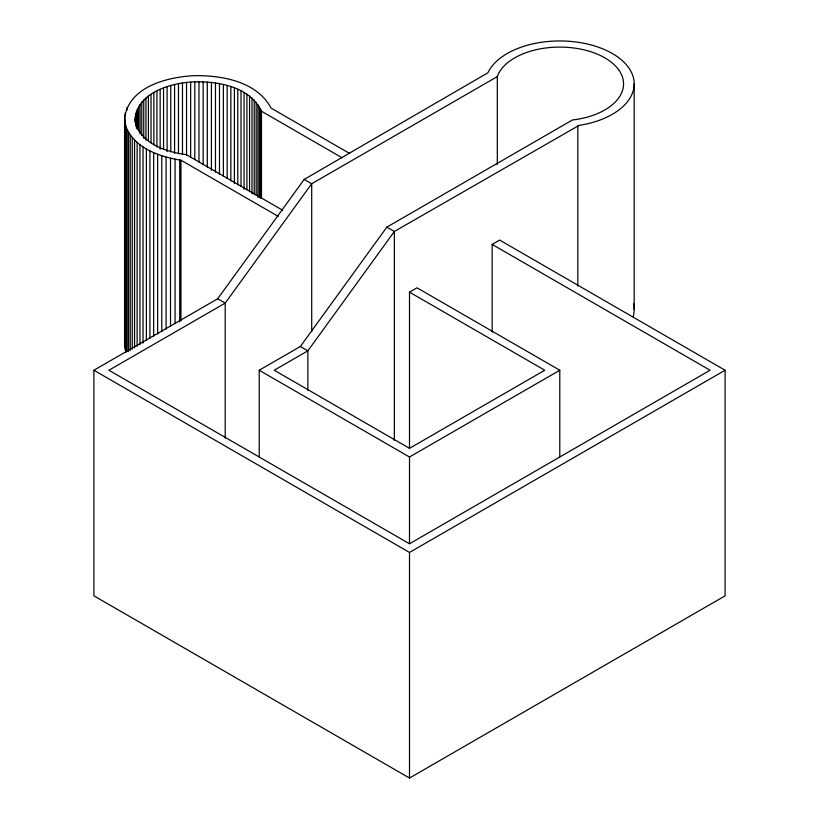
<?xml version="1.0" encoding="UTF-8"?>
<svg xmlns="http://www.w3.org/2000/svg" width="819" height="819" viewBox="0 0 819 819"><rect width="100%" height="100%" fill="white"/><g stroke="black" fill="none" stroke-linecap="round" stroke-linejoin="round"><path stroke-width="1.23" d="M124.58 118.54L126.013 126.914L126.013 352.518L124.58 344.144L124.58 118.54C128.378 86.773 167.178 77.006 194.113 75.676C221.969 75.235 256.685 81.347 271.12 108.128L349.723 153.511M135.217 122.359C134.244 94.39 167.875 83.671 190.653 82.043C216.103 80.702 249.283 85.678 261.466 111.23L261.466 198.003M124.58 344.144L124.744 341.328M497.307 164.537L497.307 76.597L498.198 74.375A63.759 36.814 0 0 1 543.284 48.341L547.348 47.799A63.759 36.814 0 0 1 622.327 91.083L621.375 93.427A63.759 36.814 0 0 1 576.289 119.461L572.45 119.973L386.844 227.129L300.358 346.488L259.213 370.239L259.213 456.91M492.158 332.043L492.158 244.42L499.672 240.09L725.102 370.239L725.102 595.833L409.5 778.05L93.898 595.833L93.898 370.239L217.69 298.761L304.187 179.412L487.929 72.789A74.396 42.946 0 0 1 540.53 42.414L545.27 41.779A74.396 42.946 0 0 1 632.749 92.281L631.644 95.014A74.396 42.946 0 0 1 579.043 125.389L394.359 231.47L307.872 350.819L274.242 370.239L409.5 448.331L544.758 370.239L409.5 292.148L409.5 448.331M497.307 76.597L311.701 183.753L225.205 303.102L108.927 370.239L409.5 543.775L710.073 370.239L492.158 244.42M409.5 292.148L417.014 287.807L559.786 370.239L559.786 456.91M259.213 370.239L409.5 457.002L559.786 370.239M93.898 370.239L409.5 552.446L725.102 370.239M126.013 126.914C134.859 148.393 159.756 156.849 180.948 160.196L278.368 216.441M261.466 111.23L342.24 157.862M304.187 179.412L311.701 183.753L311.701 331.603M386.844 227.129L394.359 231.47L394.359 440.499M282.586 210.196L186.322 154.617C165.725 152.047 137.479 142.711 135.217 118.54M217.69 298.761L225.205 303.102L225.205 438.206M300.358 346.488L307.872 350.819L307.872 390.335M634.182 83.896L634.182 309.5M577.815 125.553L577.815 286.148M409.5 457.002L409.5 543.673M409.5 552.446L409.5 778.05M260.565 109.009L260.565 198.229M259.357 106.705L259.357 197.205M257.883 104.453L257.883 197.492M256.163 102.262L256.163 195.301M254.197 100.133L254.197 194.451M251.996 98.085L251.996 193.683M249.56 96.13L249.56 191.728M246.918 94.267L246.918 189.865M244.062 92.506L244.062 189.373M241.021 90.858L241.021 186.456M237.797 89.332L237.797 184.93M234.398 87.93L234.398 183.528M230.856 86.66L230.856 180.979M227.18 85.524L227.18 178.573M223.372 84.531L223.372 176.3M219.472 83.681L219.472 174.181M215.479 82.985L215.479 172.205M211.415 82.432L211.415 170.383M207.299 82.043L207.299 167.434M203.143 81.808L203.143 164.65M198.976 81.726L198.976 162.029M194.809 81.808L194.809 159.551M190.653 82.043L190.653 157.238M186.537 82.432L186.537 155.088M182.473 82.985L182.473 154.361M180.948 160.196L180.948 320.792M179.719 160.033L179.719 321.898M178.481 83.681L178.481 153.788M175.061 159.214L175.061 323.628M174.58 84.531L174.58 153.358M170.772 85.524L170.772 151.802M170.506 158.221L170.506 326.464M167.096 86.66L167.096 151.658M166.073 157.064L166.073 329.125M163.554 87.93L163.554 149.109M161.783 155.733L161.783 331.623M160.155 89.332L160.155 149.242M157.647 154.248L157.647 333.968M156.931 90.858L156.931 146.949M153.89 92.506L153.89 144.768M153.685 152.61L153.685 336.159M151.034 94.267L151.034 142.701M149.928 150.829L149.928 338.196M148.393 96.13L148.393 140.735M146.376 148.915L146.376 340.1M145.956 98.085L145.956 140.151M143.755 100.133L143.755 138.37M143.038 146.857L143.038 343.141M141.789 102.262L141.789 135.401M140.069 104.453L140.069 133.763M139.957 144.687L139.957 344.799M138.595 106.705L138.595 130.927M137.387 109.009L137.387 129.402M137.121 142.404L137.121 346.335M136.435 111.353L136.435 128.276M135.759 113.739L135.759 125.891M135.35 116.134L135.35 122.502M134.551 140.018L134.551 347.768M132.258 137.541L132.258 349.119M130.241 134.981L130.241 350.378M128.532 132.35L128.532 351.576M127.119 107.422L127.119 109.971M127.119 129.658L127.119 351.433M125.215 112.93L125.215 115.479M125.215 124.15L125.215 349.744M124.744 115.735L124.744 346.949M633.548 303.9A74.396 42.946 0 0 1 633.056 316.963"/></g></svg>
